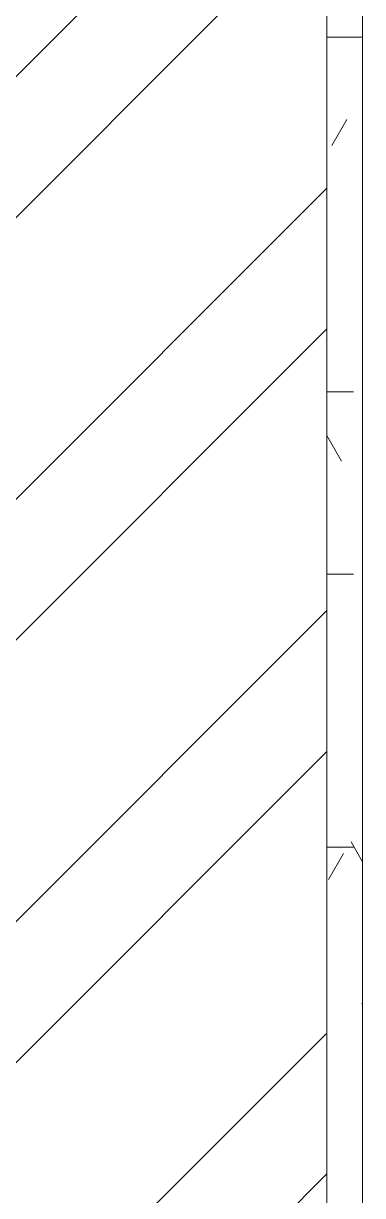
# Model space of a CAD drawing. Header units: millimetres. Extents: x -515342 to 330399, y -224905 to 507333.
# Drawn here: x 143477 to 143856, y 103858 to 105166 of the extents above; entities that cross this region are included whole.
import ezdxf

# ---------------------------------------------------------------- set-up
doc = ezdxf.new("R2010")
doc.units = ezdxf.units.MM
for name, color, linetype, lineweight in [('Стены внутренние', 7, 'Continuous', 0), ('Стены несущие', 7, 'Continuous', 0), ('Стены отделка', 7, 'Continuous', 0)]:
    doc.layers.add(name, color=color, linetype=linetype, lineweight=lineweight)

msp = doc.modelspace()

# ---------------------------------------------------------------- hatches: boundary and pattern name
at = {"layer": 'Стены внутренние'}
h = msp.add_hatch(dxfattribs=at)
h.set_pattern_fill('FP_18', color=256, style=0, pattern_type=2)
h.set_pattern_definition([(45, (136801.12, 95610.5), (-235.732, 235.732), []), (45, (136958.28, 95610.5), (-235.732, 235.732), [])])
h.paths.add_polyline_path([(143735.6994, 101536.4751), (143815.5296, 101536.4751), (143815.5296, 105181.3929), (143435.5296, 105181.3929), (143435.5296, 101536.4751), (143528.5079, 101536.4751)])
h = msp.add_hatch(dxfattribs=at)
h.set_pattern_fill('FP_11', color=256, style=0, pattern_type=2)
h.set_pattern_definition([(0, (136801.12, 95610.49), (406.4, 101.6), [33.528, -271.272, 33.528, -271.272, -1625.6]), (0, (136801.12, 95610.49), (406.4, 101.6), [-609.6, 33.528, -576.072, 33.528, -271.272, -711.2]), (0, (136801.12, 95610.49), (406.4, 101.6), [-1524, 33.528, -169.672, 33.528, -474.472]), (120, (136953.52, 95661.29), (-291.1882, 301.1527), [33.528, -271.272, 33.528, -271.272, -1625.6]), (120, (136953.52, 95661.29), (-291.1882, 301.1527), [-609.6, 33.528, -576.072, 33.528, -271.272, -711.2]), (120, (136953.52, 95661.29), (-291.1882, 301.1527), [-1524, 33.528, -169.672, 33.528, -474.472]), (240, (137004.32, 95864.49), (-115.2118, -402.7527), [33.528, -271.272, 33.528, -271.272, -1625.6]), (240, (137004.32, 95864.49), (-115.2118, -402.7527), [-609.6, 33.528, -576.072, 33.528, -271.272, -711.2]), (240, (137004.32, 95864.49), (-115.2118, -402.7527), [-1524, 33.528, -169.672, 33.528, -474.472])])
h.paths.add_polyline_path([(143815.5296, 102231.3929), (143855.5296, 102231.3929), (143855.5296, 105150.7218), (143815.5296, 105150.7218), (143815.5296, 102559.4829)])

# ---------------------------------------------------------------- linework, layer by layer
msp.add_line((143855.5296, 105150.7218), (143855.5296, 105181.3929), dxfattribs=at)
at = {"layer": 'Стены несущие'}
msp.add_line((143815.5296, 101536.4751), (143815.5296, 105181.3929), dxfattribs=at)
at = {"layer": 'Стены отделка'}
for p, q in [((143855.5296, 105150.7218), (143815.5296, 105150.7218)), ((143855.5296, 102231.3929), (143855.5296, 105150.7218))]:
    msp.add_line(p, q, dxfattribs=at)

doc.saveas('drawing.dxf')
